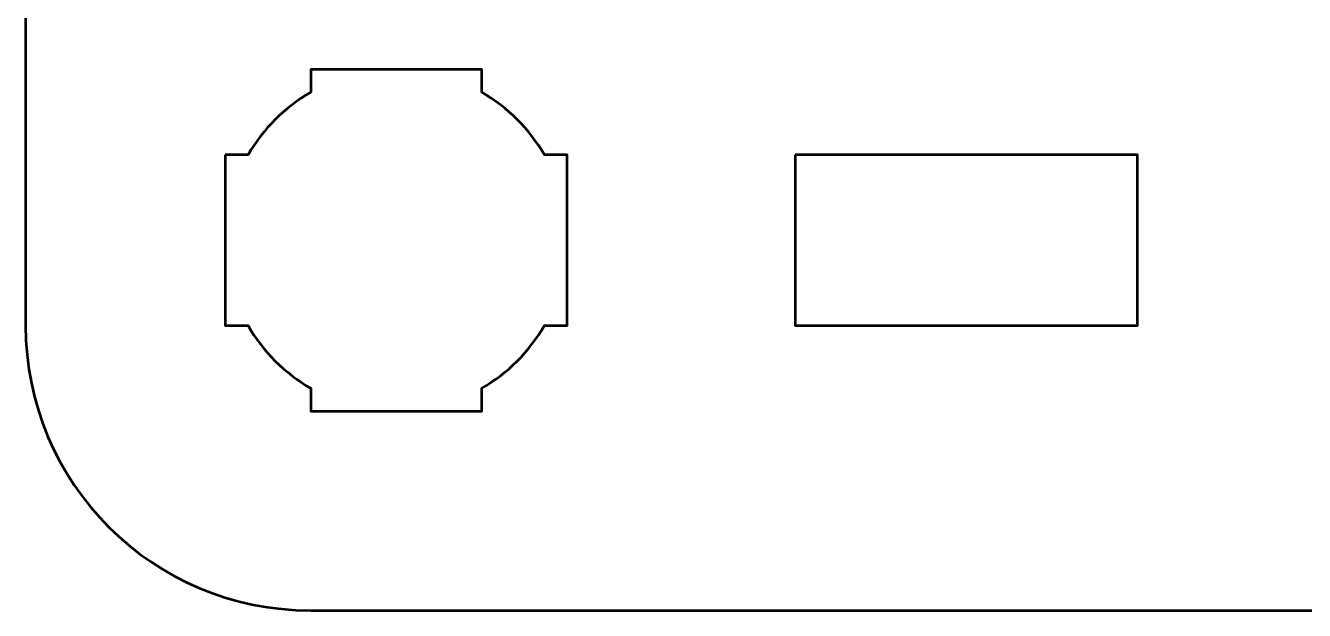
# Model space of a CAD drawing. Header units: centimetres. Extents: x -35.2 to 14.2, y -19.5 to -10.2.
# Drawn here: x -5.15 to -2.907, y -19.5 to -18.473 of the extents above; entities that cross this region are included whole.
import ezdxf

# ---------------------------------------------------------------- set-up
doc = ezdxf.new("R2010")
doc.units = ezdxf.units.CM
doc.header["$MEASUREMENT"] = 0
doc.layers.add('Layer 1', color=7, linetype='Continuous')

msp = doc.modelspace()

# ---------------------------------------------------------------- linework, layer by layer
at = {"layer": 'Layer 1', "lineweight": 53}
for points, knots in [([(-4.64995, -10.19995), (-4.64995, -10.19995), (3.64995, -10.19995), (3.64995, -10.19995), (3.64995, -10.19995), (3.92695, -10.19995), (4.15005, -10.42305), (4.15005, -10.70005), (4.15005, -10.70005), (4.15005, -10.70005), (4.15005, -18.99995), (4.15005, -18.99995), (4.15005, -18.99995), (4.15005, -19.27695), (3.92695, -19.50005), (3.64995, -19.50005), (3.64995, -19.50005), (3.64995, -19.50005), (-4.64995, -19.50005), (-4.64995, -19.50005), (-4.64995, -19.50005), (-4.92695, -19.50005), (-5.15005, -19.27695), (-5.15005, -18.99995), (-5.15005, -18.99995), (-5.15005, -18.99995), (-5.15005, -10.70005), (-5.15005, -10.70005), (-5.15005, -10.70005), (-5.15005, -10.42305), (-4.92695, -10.19995), (-4.64995, -10.19995)], [0, 0, 0, 0, 0.125, 0.125, 0.125, 0.125, 0.25, 0.25, 0.25, 0.25, 0.375, 0.375, 0.375, 0.375, 0.5, 0.5, 0.5, 0.5, 0.625, 0.625, 0.625, 0.625, 0.75, 0.75, 0.75, 0.75, 0.875, 0.875, 0.875, 0.875, 1, 1, 1, 1]), ([(-4.80001, -18.69997), (-4.80001, -18.69997), (-4.75981, -18.69997), (-4.75981, -18.69997), (-4.75981, -18.69997), (-4.73348, -18.65445), (-4.69552, -18.61652), (-4.65001, -18.59019), (-4.65001, -18.59019), (-4.65001, -18.59019), (-4.65001, -18.54997), (-4.65001, -18.54997), (-4.65001, -18.54997), (-4.65001, -18.54997), (-4.35001, -18.54997), (-4.35001, -18.54997), (-4.35001, -18.54997), (-4.35001, -18.54997), (-4.35001, -18.59016), (-4.35001, -18.59016), (-4.35001, -18.59016), (-4.30448, -18.61649), (-4.26649, -18.65444), (-4.24013, -18.69997), (-4.24013, -18.69997), (-4.24013, -18.69997), (-4.20001, -18.69997), (-4.20001, -18.69997), (-4.20001, -18.69997), (-4.20001, -18.69997), (-4.20001, -18.84539), (-4.20001, -18.84539), (-4.20001, -18.84539), (-4.20001, -18.84539), (-4.19995, -18.85004), (-4.19995, -18.85004), (-4.19995, -18.85004), (-4.19995, -18.85004), (-4.20001, -18.85468), (-4.20001, -18.85468), (-4.20001, -18.85468), (-4.20001, -18.85468), (-4.20001, -18.99997), (-4.20001, -18.99997), (-4.20001, -18.99997), (-4.20001, -18.99997), (-4.24008, -18.99997), (-4.24008, -18.99997), (-4.24008, -18.99997), (-4.26643, -19.04554), (-4.30443, -19.08355), (-4.35001, -19.10991), (-4.35001, -19.10991), (-4.35001, -19.10991), (-4.35001, -19.14997), (-4.35001, -19.14997), (-4.35001, -19.14997), (-4.35001, -19.14997), (-4.49329, -19.14997), (-4.49329, -19.14997), (-4.49329, -19.14997), (-4.49329, -19.14997), (-4.49996, -19.15005), (-4.49996, -19.15005), (-4.49996, -19.15005), (-4.49996, -19.15005), (-4.50664, -19.14997), (-4.50664, -19.14997), (-4.50664, -19.14997), (-4.50664, -19.14997), (-4.65001, -19.14997), (-4.65001, -19.14997), (-4.65001, -19.14997), (-4.65001, -19.14997), (-4.65001, -19.10987), (-4.65001, -19.10987), (-4.65001, -19.10987), (-4.69555, -19.08351), (-4.73353, -19.04552), (-4.75986, -18.99997), (-4.75986, -18.99997), (-4.75986, -18.99997), (-4.80001, -18.99997), (-4.80001, -18.99997), (-4.80001, -18.99997), (-4.80001, -18.99997), (-4.80001, -18.69997), (-4.80001, -18.69997)], [0, 0, 0, 0, 0.0454545, 0.0454545, 0.0454545, 0.0454545, 0.0909091, 0.0909091, 0.0909091, 0.0909091, 0.1363636, 0.1363636, 0.1363636, 0.1363636, 0.1818182, 0.1818182, 0.1818182, 0.1818182, 0.2272727, 0.2272727, 0.2272727, 0.2272727, 0.2727273, 0.2727273, 0.2727273, 0.2727273, 0.3181818, 0.3181818, 0.3181818, 0.3181818, 0.3636364, 0.3636364, 0.3636364, 0.3636364, 0.4090909, 0.4090909, 0.4090909, 0.4090909, 0.4545455, 0.4545455, 0.4545455, 0.4545455, 0.5, 0.5, 0.5, 0.5, 0.5454545, 0.5454545, 0.5454545, 0.5454545, 0.5909091, 0.5909091, 0.5909091, 0.5909091, 0.6363636, 0.6363636, 0.6363636, 0.6363636, 0.6818182, 0.6818182, 0.6818182, 0.6818182, 0.7272727, 0.7272727, 0.7272727, 0.7272727, 0.7727273, 0.7727273, 0.7727273, 0.7727273, 0.8181818, 0.8181818, 0.8181818, 0.8181818, 0.8636364, 0.8636364, 0.8636364, 0.8636364, 0.9090909, 0.9090909, 0.9090909, 0.9090909, 0.9545455, 0.9545455, 0.9545455, 0.9545455, 1, 1, 1, 1]), ([(-3.8, -18.69995), (-3.8, -18.69995), (-3.2, -18.69995), (-3.2, -18.69995), (-3.2, -18.69995), (-3.2, -18.69995), (-3.2, -18.99995), (-3.2, -18.99995), (-3.2, -18.99995), (-3.2, -18.99995), (-3.8, -18.99995), (-3.8, -18.99995), (-3.8, -18.99995), (-3.8, -18.99995), (-3.8, -18.69995), (-3.8, -18.69995)], [0, 0, 0, 0, 0.25, 0.25, 0.25, 0.25, 0.5, 0.5, 0.5, 0.5, 0.75, 0.75, 0.75, 0.75, 1, 1, 1, 1])]:
    msp.add_open_spline(points, degree=3, knots=knots, dxfattribs=at)

doc.saveas('drawing.dxf')
